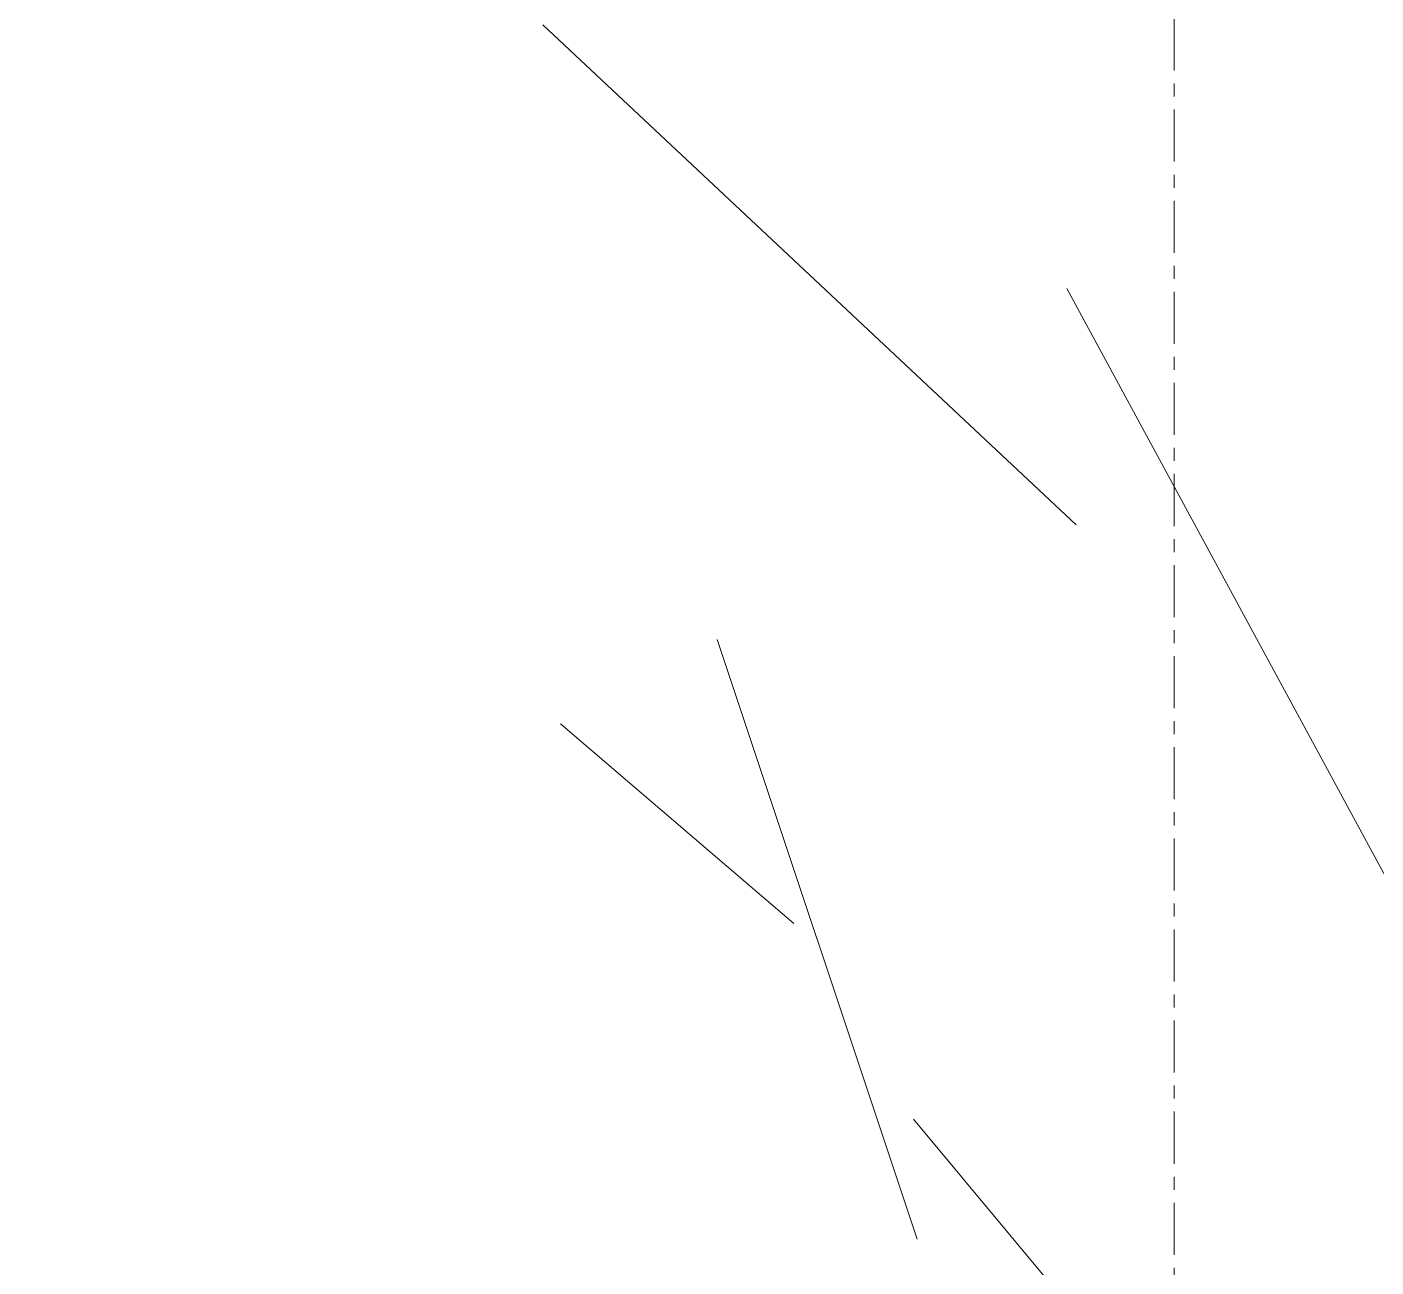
# Model space of a CAD drawing. Header units: inches. Extents: x -4169 to -1846, y 9706 to 12377.
# Drawn here: x -3492.34 to -3479.39, y 10655.94 to 10667.85 of the extents above; entities that cross this region are included whole.
import ezdxf

# ---------------------------------------------------------------- set-up
doc = ezdxf.new("R2010")
doc.units = ezdxf.units.IN
doc.header["$MEASUREMENT"] = 0
doc.linetypes.add('Grid Line 1_2_', pattern=[0.875, 0.5, -0.125, 0.125, -0.125])
for name, color, linetype, lineweight in [('0-1', 7, 'Continuous', 5), ('A-CLNG-PATT-1', 252, 'Continuous', 18), ('S-GRID-1', 1, 'Grid Line 1_2_', 9)]:
    doc.layers.add(name, color=color, linetype=linetype, lineweight=lineweight)

# ---------------------------------------------------------------- blocks, each defined once
blk = doc.blocks.new('CTR - 1st Phase - Shell_rvt-1-ENLARGED RCP - 1ST FLOOR PLAN')
at = {"layer": 'S-GRID-1'}
blk.add_line((-3481.324, 9836.18), (-3481.324, 12344.54), dxfattribs=at)

msp = doc.modelspace()

# ---------------------------------------------------------------- hatches: boundary and pattern name
at = {"layer": 'A-CLNG-PATT-1'}
h = msp.add_hatch(dxfattribs=at)
h.set_pattern_fill('FP_28', color=256, style=0, pattern_type=2)
h.set_pattern_definition([(108.435, (4.16, 0), (-16.000521, 32.0003383), [6.072, -44.525]), (139.399, (2.24, 5.76), (-96.00016541, 79.9998798), [2.95, -144.562]), (136.848, (16, 7.68), (-240.00202852, 223.9982064), [7.018, -343.889]), (109.983, (10.88, 12.48), (-47.99971113, 127.99986808), [3.746, -183.53]), (90, (9.6, 0), (-16, 16), [3.2, -12.8]), (118.443, (9.6, 3.2), (112.0002199, -207.99937941), [8.734, -427.981]), (84.289, (5.44, 10.88), (-16.00092206, -143.99947947), [3.216, -157.582]), (129.806, (5.76, 14.08), (64.00060153, -80.0001644), [2.499, -122.465])])
h.paths.add_polyline_path([(-3435.324, 10649.858), (-3435.324, 10668.808), (-3497.299, 10668.808), (-3497.299, 10666.889), (-3497.549, 10666.889), (-3497.549, 10650.564), (-3479.549, 10650.564), (-3479.549, 10649.858), (-3447.301, 10649.858)], flags=0)
h.paths.add_polyline_path([(-3481.174, 10669.058), (-3435.324, 10669.058), (-3435.324, 10707.208), (-3497.549, 10707.208), (-3497.549, 10706.889), (-3497.299, 10706.889), (-3497.299, 10704.889), (-3497.549, 10704.889), (-3497.549, 10669.058)], flags=0)
h.paths.add_polyline_path([(-3455.742, 10707.458), (-3435.324, 10707.458), (-3435.324, 10726.408), (-3478.299, 10726.408), (-3478.299, 10707.458), (-3459.327, 10707.458)], flags=0)

# ---------------------------------------------------------------- block references
at = {"layer": '0-1'}
msp.add_blockref('CTR - 1st Phase - Shell_rvt-1-ENLARGED RCP - 1ST FLOOR PLAN', (0, 0), dxfattribs=at)

doc.saveas('drawing.dxf')
